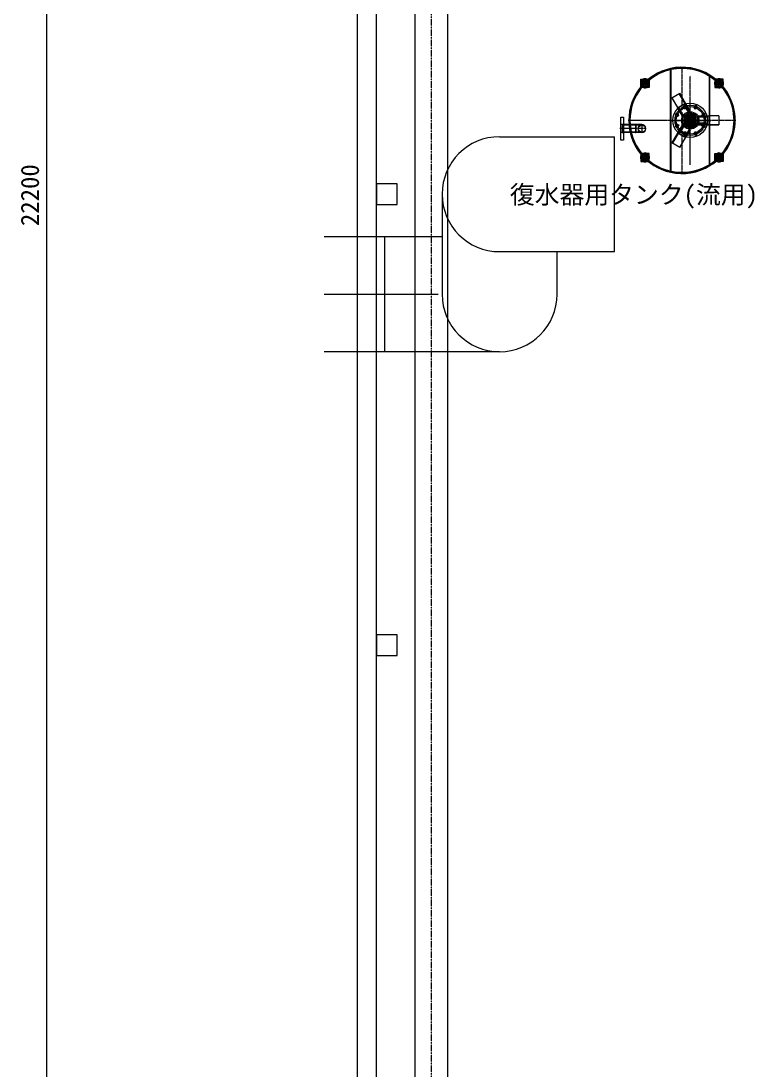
# Model space of a CAD drawing. Units: millimetres at full size. Extents: x -21196 to 21204, y -11807 to 11807.
# Drawn here: x -21196 to -16703, y -4866 to 1536 of the extents above; entities that cross this region are included whole.
import ezdxf
from ezdxf.enums import TextEntityAlignment as Align

# ---------------------------------------------------------------- set-up
doc = ezdxf.new("R2010")
doc.units = ezdxf.units.MM
doc.header["$LTSCALE"] = 0.5
doc.linetypes.add('USER4', pattern=[27.1, 22, -1.7, 1.7, -1.7])
doc.linetypes.add('USER5', pattern=[2, 1.25, -0.25, 0.25, -0.25])
for name, color, linetype, lineweight in [('0-2_0-0(241129配置図菊池追記(立面図).jww)(機器配置図 260128.dwg)', 7, 'Continuous', 18), ('0-4_0-2(241129配置図菊池追記(立面図).jww)(機器配置図 260128.dwg)', 7, 'Continuous', 9), ('0-5_0-6(241129配置図菊池追記(立面図).jww)(機器配置図 260128.dwg)', 7, 'Continuous', 18), ('0-A_AM_5(機器配置図 260128.dwg)', 6, 'Continuous', 15), ('1-0_設備-5(241129配置図菊池追記(立面図).jww)(機器配置図 260128.dwg)', 7, 'Continuous', 9)]:
    doc.layers.add(name, color=color, linetype=linetype, lineweight=lineweight)
doc.layers.add('1-1_設備-D(241129配置図菊池追記(立面図).jww)(機器配置図 260128.dwg)', color=7, linetype='Continuous')
doc.styles.add('ＭＳ ゴシック', font='')
doc.styles.get('ＭＳ ゴシック').set_extended_font_data('MS Gothic')

msp = doc.modelspace()

# ---------------------------------------------------------------- linework, layer by layer
at = {"layer": '0-2_0-0(241129配置図菊池追記(立面図).jww)(機器配置図 260128.dwg)'}
msp.add_lwpolyline([(-19027.9315, -10577.2956), (-19027.9315, 11537.0041), (-8970.7816, 11537.0041)], dxfattribs=at)
for points in [[(-18902.9315, 542.3542), (-19027.9315, 542.3542), (-19027.9315, 417.3542), (-18902.9315, 417.3542)], [(-18902.9315, -2207.6457), (-19027.9315, -2207.6457), (-19027.9315, -2332.6457), (-18902.9315, -2332.6457)]]:
    msp.add_lwpolyline(points, close=True, dxfattribs=at)
at = {"layer": '0-4_0-2(241129配置図菊池追記(立面図).jww)(機器配置図 260128.dwg)', "lineweight": 18}
for p, q in [((-19145.7815, 11579.7541), (-19145.7815, -10620.0456)), ((-18795.7815, 10645.6041), (-18795.7815, -9685.8956)), ((-18595.7815, 10425.8041), (-18595.7815, -9466.0957))]:
    msp.add_line(p, q, dxfattribs=at)
at = {"layer": '0-4_0-2(241129配置図菊池追記(立面図).jww)(機器配置図 260128.dwg)', "linetype": 'USER5', "lineweight": 18}
msp.add_line((-18695.7815, 10425.8041), (-18695.7815, -9466.0957), dxfattribs=at)
at = {"layer": '0-5_0-6(241129配置図菊池追記(立面図).jww)(機器配置図 260128.dwg)', "lineweight": 9}
for p, q in [((-18278.5307, 830.1342), (-17577.9689, 830.1342)), ((-18628.8107, 479.8542), (-18628.8107, -130.4458)), ((-18278.5307, 129.5742), (-17577.9689, 129.5742)), ((-17928.2507, -130.4458), (-17928.2507, 129.5742))]:
    msp.add_line(p, q, dxfattribs=at)
at = {"layer": '0-5_0-6(241129配置図菊池追記(立面図).jww)(機器配置図 260128.dwg)'}
for p, q in [((-17577.9689, 129.5624), (-17577.9689, 830.1242)), ((-18628.8107, 219.8242), (-19347.7409, 219.8242)), ((-18979.0947, 219.8242), (-18979.0947, -480.7376)), ((-19347.7409, -130.4458), (-18653.829, -130.4458)), ((-18278.5307, -480.7376), (-19347.7409, -480.7376))]:
    msp.add_line(p, q, dxfattribs=at)
for centre, start, end in [((-18278.5307, 479.8542), 90, 270), ((-18278.5307, -130.4458), 180, 270), ((-18278.5307, -130.4458), 270, 0)]:
    msp.add_arc(centre, 350.28, start, end, dxfattribs=at)
at = {"layer": '0-A_AM_5(機器配置図 260128.dwg)'}
msp.add_line((-21038.6087, -10520.0456), (-21038.6087, 11479.7541), dxfattribs=at)
at = {"layer": '1-0_設備-5(241129配置図菊池追記(立面図).jww)(機器配置図 260128.dwg)'}
for p, q in [((-17236.5306, 613.304), (-17236.5306, 1245.9998)), ((-17233.5306, 612.6551), (-17233.5306, 1246.6488)), ((-17417.4785, 1180.5998), (-17371.4725, 1180.5998)), ((-17417.4785, 1134.5938), (-17417.4785, 1180.5998)), ((-17409.4785, 1168.0998), (-17409.4785, 1137.5998)), ((-17374.4785, 1172.5998), (-17404.9785, 1172.5998)), ((-17397.9633, 1165.0998), (-17403.4481, 1155.5998)), ((-17403.4481, 1155.5998), (-17397.9633, 1146.0998)), ((-17386.9937, 1165.0998), (-17397.9633, 1165.0998)), ((-17381.5088, 1155.5998), (-17386.9937, 1165.0998)), ((-17386.9937, 1146.0998), (-17381.5088, 1155.5998)), ((-17372.4785, 1175.5998), (-17372.4785, 1174.5998)), ((-17371.4725, 1180.5998), (-17367.4785, 1180.5998)), ((-16999.5306, 652.0065), (-16999.5306, 1207.2974)), ((-16996.5306, 653.8331), (-16996.5306, 1205.4707)), ((-16961.5887, 1180.5998), (-16965.5828, 1180.5998)), ((-16915.5828, 1180.5998), (-16961.5887, 1180.5998)), ((-16960.5828, 1175.5998), (-16960.5828, 1174.5998)), ((-16958.5828, 1172.5998), (-16928.0828, 1172.5998)), ((-16951.5524, 1155.5998), (-16946.0676, 1165.0998)), ((-16946.0676, 1146.0998), (-16951.5524, 1155.5998)), ((-16946.0676, 1165.0998), (-16935.0979, 1165.0998)), ((-16935.0979, 1165.0998), (-16929.6131, 1155.5998)), ((-16929.6131, 1155.5998), (-16935.0979, 1146.0998)), ((-16923.5828, 1168.0998), (-16923.5828, 1137.5998)), ((-16915.5828, 1134.5938), (-16915.5828, 1180.5998)), ((-17417.4785, 1130.5998), (-17417.4785, 1134.5938)), ((-17412.4785, 1135.5998), (-17411.4785, 1135.5998)), ((-17397.9633, 1146.0998), (-17386.9937, 1146.0998)), ((-17227.9357, 1067.4048), (-17180.1256, 1095.008)), ((-17146.7896, 1030.1974), (-17183.1874, 1093.2402)), ((-17143.279, 1031.1878), (-17180.1256, 1095.008)), ((-16935.0979, 1146.0998), (-16946.0676, 1146.0998)), ((-16920.5828, 1135.5998), (-16921.5828, 1135.5998)), ((-16915.5828, 1130.5998), (-16915.5828, 1134.5938)), ((-17227.9357, 1067.4048), (-17191.0891, 1003.5846)), ((-17187.0956, 1010.1548), (-17150.9656, 1031.0144)), ((-17156.477, 1027.8324), (-17155.9743, 1026.9617)), ((-17117.1097, 959.6463), (-17155.9743, 1026.9617)), ((-17150.9656, 1031.0144), (-17149.9192, 1029.2019)), ((-17109.2461, 958.7541), (-17149.9192, 1029.2019)), ((-17120.6874, 984.987), (-17146.7896, 1030.1974)), ((-17117.6256, 986.7548), (-17143.279, 1031.1878)), ((-17165.4357, 959.1516), (-17191.0891, 1003.5846)), ((-17187.0956, 1010.1548), (-17186.0492, 1008.3423)), ((-17145.3761, 937.8944), (-17186.0492, 1008.3423)), ((-17166.5306, 962.0519), (-17166.5306, 897.2519)), ((-17159.5956, 962.5234), (-17165.4357, 959.1516)), ((-17137.6149, 961.171), (-17136.108, 958.5609)), ((-17133.2848, 963.671), (-17131.7778, 961.0609)), ((-17117.6256, 986.7548), (-17123.4656, 983.383)), ((-17099.7764, 963.671), (-17101.2834, 961.0609)), ((-17095.4463, 961.171), (-17096.9533, 958.5609)), ((-17539.576, 809.6519), (-17539.576, 949.6519)), ((-17539.576, 949.6519), (-17523.576, 949.6519)), ((-17523.576, 904.2019), (-17539.576, 904.2019)), ((-17531.576, 903.9519), (-17523.576, 903.9519)), ((-17531.576, 903.9519), (-17531.576, 855.3519)), ((-17490.6319, 901.1519), (-17531.576, 901.1519)), ((-17489.5097, 903.9519), (-17523.576, 903.9519)), ((-17411.2296, 901.1519), (-17490.6319, 901.1519)), ((-17411.2296, 903.9519), (-17489.5097, 903.9519)), ((-17449.5796, 903.9519), (-17449.5796, 855.3519)), ((-17448.8181, 903.9473), (-17449.5796, 902.7519)), ((-17448.8081, 903.7519), (-17448.8081, 855.5299)), ((-17134.1306, 929.6519), (-17198.9306, 929.6519)), ((-17165.4357, 900.1522), (-17191.0891, 855.7193)), ((-17162.3738, 898.3845), (-17188.476, 853.1741)), ((-17145.3761, 921.4094), (-17186.0492, 850.9616)), ((-17142.217, 914.1532), (-17181.0816, 846.8378)), ((-17165.4357, 900.1522), (-17159.5956, 896.7805)), ((-17154.3691, 932.1519), (-17151.3552, 932.1519)), ((-17154.3691, 927.1519), (-17151.3552, 927.1519)), ((-17109.2461, 900.5498), (-17149.9192, 830.1019)), ((-17086.5306, 929.6519), (-17146.5306, 929.6519)), ((-17145.8223, 932.1519), (-17142.7985, 932.1519)), ((-17145.8223, 927.1519), (-17142.7985, 927.1519)), ((-17137.6149, 898.1328), (-17136.108, 900.743)), ((-17137.2369, 932.1519), (-17134.1871, 932.1519)), ((-17137.2369, 927.1519), (-17134.1871, 927.1519)), ((-17133.3415, 953.7692), (-17131.8296, 951.1505)), ((-17133.3415, 905.5346), (-17131.8296, 908.1533)), ((-17133.2848, 895.6328), (-17131.7778, 898.243)), ((-17129.0488, 946.3341), (-17127.5239, 943.6928)), ((-17129.0488, 912.9698), (-17127.5239, 915.611)), ((-17129.0114, 956.2692), (-17127.4995, 953.6505)), ((-17129.0114, 903.0346), (-17127.4995, 905.6533)), ((-17128.5306, 932.1519), (-17125.3624, 932.1519)), ((-17128.5306, 927.1519), (-17125.3624, 927.1519)), ((-17124.7187, 948.8341), (-17123.1938, 946.1928)), ((-17124.7187, 910.4698), (-17123.1938, 913.111)), ((-17124.6957, 938.7942), (-17123.1116, 936.0504)), ((-17124.6957, 920.5096), (-17123.1116, 923.2534)), ((-17120.3656, 941.2942), (-17118.7814, 938.5504)), ((-17120.3656, 918.0096), (-17118.7814, 920.7534)), ((-17116.5306, 899.6519), (-17116.5306, 959.6519)), ((-17112.6957, 941.2942), (-17114.2798, 938.5504)), ((-17112.6957, 918.0096), (-17114.2798, 920.7534)), ((-17108.3656, 938.7942), (-17109.9497, 936.0504)), ((-17108.3656, 920.5096), (-17109.9497, 923.2534)), ((-17108.3425, 948.8341), (-17109.8675, 946.1928)), ((-17108.3425, 910.4698), (-17109.8675, 913.111)), ((-17104.5306, 932.1519), (-17107.6989, 932.1519)), ((-17104.5306, 927.1519), (-17107.6989, 927.1519)), ((-17104.0499, 956.2692), (-17105.5618, 953.6505)), ((-17104.0499, 903.0346), (-17105.5618, 905.6533)), ((-17104.0124, 946.3341), (-17105.5373, 943.6928)), ((-17104.0124, 912.9698), (-17105.5373, 915.611)), ((-17099.7764, 895.6328), (-17101.2834, 898.243)), ((-17099.7197, 953.7692), (-17101.2316, 951.1505)), ((-17099.7197, 905.5346), (-17101.2316, 908.1533)), ((-17095.8243, 932.1519), (-17098.8742, 932.1519)), ((-17095.8243, 927.1519), (-17098.8742, 927.1519)), ((-17095.4463, 898.1328), (-17096.9533, 900.743)), ((-17094.9697, 950.5116), (-17013.6235, 950.5116)), ((-17094.9697, 908.7923), (-17013.6235, 908.7923)), ((-17090.2652, 915.1562), (-17012.536, 915.1562)), ((-17087.239, 932.1519), (-17090.2628, 932.1519)), ((-17087.239, 927.1519), (-17090.2628, 927.1519)), ((-17078.6921, 932.1519), (-17081.7061, 932.1519)), ((-17078.6921, 927.1519), (-17081.7061, 927.1519)), ((-17066.5306, 957.2551), (-16996.5306, 957.2551)), ((-17066.5306, 950.5116), (-17066.5306, 957.2551)), ((-17066.5306, 902.0487), (-17066.5306, 908.7923)), ((-17066.5306, 905.5843), (-16996.5306, 905.5843)), ((-17066.5306, 902.0487), (-16996.5306, 902.0487)), ((-17011.5306, 950.5116), (-17013.6235, 950.5116)), ((-17011.5306, 908.7923), (-17013.6235, 908.7923)), ((-17011.5306, 915.1562), (-17012.536, 915.1562)), ((-17011.5306, 950.5116), (-17011.5306, 908.7923)), ((-16941.5306, 957.2551), (-16996.5306, 957.2551)), ((-16996.5306, 905.5843), (-16941.5306, 905.5843)), ((-16996.5306, 902.0487), (-16941.5306, 902.0487)), ((-16941.5306, 957.2551), (-16941.5306, 902.0487)), ((-17523.576, 855.1019), (-17539.576, 855.1019)), ((-17490.6319, 858.1519), (-17531.576, 858.1519)), ((-17531.576, 855.3519), (-17523.576, 855.3519)), ((-17481.8963, 855.3519), (-17523.576, 855.3519)), ((-17411.2296, 858.1519), (-17490.6319, 858.1519)), ((-17411.2296, 855.3519), (-17481.8963, 855.3519)), ((-17449.5796, 856.5519), (-17448.8011, 855.3299)), ((-17191.0891, 855.7193), (-17227.9357, 791.8991)), ((-17188.476, 853.1741), (-17224.8738, 790.1313)), ((-17187.0956, 849.1491), (-17186.0492, 850.9616)), ((-17150.9656, 828.2894), (-17187.0956, 849.1491)), ((-17181.5843, 845.9671), (-17181.0816, 846.8378)), ((-17117.6256, 872.5491), (-17143.279, 828.1161)), ((-17123.4656, 875.9208), (-17117.6256, 872.5491)), ((-17180.1256, 764.2959), (-17227.9357, 791.8991)), ((-17180.1256, 764.2959), (-17143.279, 828.1161)), ((-17150.9656, 828.2894), (-17149.9192, 830.1019)), ((-17417.4785, 728.7041), (-17417.4785, 724.71)), ((-17417.4785, 724.71), (-17417.4785, 678.7041)), ((-17412.4785, 723.7041), (-17411.4785, 723.7041)), ((-17409.4785, 691.2041), (-17409.4785, 721.7041)), ((-17403.4481, 703.7041), (-17397.9633, 713.2041)), ((-17397.9633, 713.2041), (-17386.9937, 713.2041)), ((-17386.9937, 713.2041), (-17381.5088, 703.7041)), ((-16946.0676, 713.2041), (-16951.5524, 703.7041)), ((-16935.0979, 713.2041), (-16946.0676, 713.2041)), ((-16929.6131, 703.7041), (-16935.0979, 713.2041)), ((-16923.5828, 691.2041), (-16923.5828, 721.7041)), ((-16920.5828, 723.7041), (-16921.5828, 723.7041)), ((-16915.5828, 728.7041), (-16915.5828, 724.71)), ((-16915.5828, 724.71), (-16915.5828, 678.7041)), ((-17417.4785, 678.7041), (-17371.4725, 678.7041)), ((-17374.4785, 686.7041), (-17404.9785, 686.7041)), ((-17397.9633, 694.2041), (-17403.4481, 703.7041)), ((-17386.9937, 694.2041), (-17397.9633, 694.2041)), ((-17381.5088, 703.7041), (-17386.9937, 694.2041)), ((-17372.4785, 683.7041), (-17372.4785, 684.7041)), ((-17371.4725, 678.7041), (-17367.4785, 678.7041)), ((-16961.5887, 678.7041), (-16965.5828, 678.7041)), ((-16915.5828, 678.7041), (-16961.5887, 678.7041)), ((-16960.5828, 683.7041), (-16960.5828, 684.7041)), ((-16958.5828, 686.7041), (-16928.0828, 686.7041)), ((-16951.5524, 703.7041), (-16946.0676, 694.2041)), ((-16946.0676, 694.2041), (-16935.0979, 694.2041)), ((-16935.0979, 694.2041), (-16929.6131, 703.7041))]:
    msp.add_line(p, q, dxfattribs=at)
at = {"layer": '1-0_設備-5(241129配置図菊池追記(立面図).jww)(機器配置図 260128.dwg)', "linetype": 'USER4'}
for p, q in [((-17166.5306, 1257.1519), (-17166.5306, 994.4519)), ((-17116.5306, 658.3587), (-17116.5306, 1200.9451)), ((-17116.5306, 804.6519), (-17116.5306, 1054.6519)), ((-17184.1582, 957.7975), (-17210.476, 968.7311)), ((-17166.5306, 979.6519), (-17166.5306, 879.6519)), ((-17144.4486, 997.3737), (-17155.3269, 1023.7145)), ((-17088.6126, 997.3737), (-17077.7344, 1023.7145)), ((-17048.9031, 957.7975), (-17022.5852, 968.7311)), ((-17231.3306, 929.6519), (-17494.0306, 929.6519)), ((-17411.2296, 903.9519), (-17411.2296, 855.3519)), ((-17241.5306, 929.6519), (-16991.5306, 929.6519)), ((-17116.5306, 929.6519), (-17216.5306, 929.6519)), ((-17184.1582, 901.5064), (-17210.476, 890.5727)), ((-17076.5306, 929.6519), (-17156.5306, 929.6519)), ((-16839.0306, 929.6519), (-17101.7306, 929.6519)), ((-17048.9031, 901.5064), (-17022.5852, 890.5727)), ((-17386.9296, 879.6519), (-17546.236, 879.6519)), ((-17166.5306, 864.8519), (-17166.5306, 602.1519)), ((-17144.4486, 861.9301), (-17155.3269, 835.5893)), ((-17088.6126, 861.9301), (-17077.7344, 835.5893))]:
    msp.add_line(p, q, dxfattribs=at)
at = {"layer": '1-0_設備-5(241129配置図菊池追記(立面図).jww)(機器配置図 260128.dwg)'}
for points in [[(-17367.4785, 1180.5998), (-17367.4785, 1130.5998), (-17417.4785, 1130.5998)], [(-17372.4785, 1175.5998), (-17412.4785, 1175.5998), (-17412.4785, 1135.5998)], [(-16965.5828, 1180.5998), (-16965.5828, 1130.5998), (-16915.5828, 1130.5998)], [(-16960.5828, 1175.5998), (-16920.5828, 1175.5998), (-16920.5828, 1135.5998)], [(-17523.576, 949.6519), (-17523.576, 809.6519), (-17539.576, 809.6519)], [(-17367.4785, 678.7041), (-17367.4785, 728.7041), (-17417.4785, 728.7041)], [(-17372.4785, 683.7041), (-17412.4785, 683.7041), (-17412.4785, 723.7041)], [(-16965.5828, 678.7041), (-16965.5828, 728.7041), (-16915.5828, 728.7041)], [(-16960.5828, 683.7041), (-16920.5828, 683.7041), (-16920.5828, 723.7041)]]:
    msp.add_lwpolyline(points, dxfattribs=at)
msp.add_lwpolyline([(-17483.8483, 928.6519), (-17483.8483, 930.6519), (-17423.8483, 930.6519), (-17423.8483, 928.6519)], close=True, dxfattribs=at)
for centre, radius in [((-17166.5306, 929.6519), 318.319), ((-17392.4785, 1155.6076), 22.219), ((-17392.4785, 1155.5998), 14.392), ((-17392.4785, 1155.5998), 9.5), ((-17392.4785, 1155.5998), 6), ((-17392.4785, 1155.5998), 5.053), ((-16940.5828, 1155.6076), 22.219), ((-16940.5828, 1155.5998), 14.392), ((-16940.5828, 1155.5998), 9.5), ((-16940.5828, 1155.5998), 6), ((-16940.5828, 1155.5998), 5.053), ((-17116.5306, 929.6519), 105), ((-17116.5306, 929.6519), 105), ((-17116.5306, 929.6519), 92.5), ((-17116.5306, 929.6519), 84.5), ((-17116.5306, 929.6519), 53), ((-17116.5306, 929.6519), 45.612), ((-17411.4796, 879.6519), 22.5), ((-17411.2296, 879.6519), 21.5), ((-17116.5306, 929.6519), 30), ((-17116.5306, 929.6519), 27), ((-17116.5306, 929.6519), 16), ((-17116.5306, 929.6519), 5), ((-17392.4785, 703.6962), 22.219), ((-17392.4785, 703.7041), 14.392), ((-17392.4785, 703.7041), 9.5), ((-17392.4785, 703.7041), 6), ((-17392.4785, 703.7041), 5.053), ((-16940.5828, 703.6962), 22.219), ((-16940.5828, 703.7041), 14.392), ((-16940.5828, 703.7041), 9.5), ((-16940.5828, 703.7041), 6), ((-16940.5828, 703.7041), 5.053)]:
    msp.add_circle(centre, radius, dxfattribs=at)
for centre, radius, start, end in [((-17166.5306, 929.6519), 324, 102.477, 257.523), ((-17166.5306, 929.6519), 319.319, 102.663, 257.337), ((-17166.5306, 929.6519), 317.319, 102.744, 257.256), ((-17166.5306, 929.6519), 319.319, 57.833, 102.663), ((-17166.5306, 929.6519), 324, 58.353, 102.477), ((-17166.5306, 929.6519), 324, 58.353, 102.477), ((-17166.5306, 929.6519), 317.319, 57.606, 102.744), ((-17392.3725, 1155.5016), 27.5, 155.916, 204.084), ((-17392.3725, 1155.4938), 27.5, 204.07, 64.651), ((-17392.3725, 1155.5016), 27.5, 114.124, 155.916), ((-17404.9785, 1168.0998), 4.5, 90, 180), ((-17392.4785, 1155.6076), 27.5, 65.341, 114.659), ((-17374.4785, 1174.5998), 2, 270, 0), ((-17166.5306, 929.6519), 324, 301.647, 58.353), ((-17166.5306, 929.6519), 317.319, 302.394, 57.606), ((-17166.5306, 929.6519), 319.319, 302.167, 57.833), ((-16940.6887, 1155.4938), 27.5, 115.349, 335.93), ((-16958.5828, 1174.5998), 2, 180, 270), ((-16940.5828, 1155.6076), 27.5, 65.341, 114.659), ((-16940.6887, 1155.5016), 27.5, 24.084, 65.876), ((-16928.0828, 1168.0998), 4.5, 0, 90), ((-16940.6887, 1155.5016), 27.5, 335.916, 24.084), ((-17411.4785, 1137.5998), 2, 270, 0), ((-16921.5828, 1137.5998), 2, 180, 270), ((-17197.3701, 963.1367), 9.5, 95.416, 218.352), ((-17197.3701, 963.1367), 9.5, 218.352, 95.416), ((-17150.0154, 1010.4914), 9.5, 173.352, 50.416), ((-17150.0154, 1010.4914), 9.5, 50.416, 173.352), ((-17116.5306, 929.6519), 39, 125.285, 174.715), ((-17138.4809, 960.671), 1, 30, 125.285), ((-17132.4188, 964.171), 1, 114.715, 210), ((-17116.5306, 929.6519), 39, 65.285, 114.715), ((-17130.9118, 961.5609), 1, 210, 294.261), ((-17116.5306, 929.6519), 34, 65.739, 114.261), ((-17102.1494, 961.5609), 1, 245.739, 330), ((-17100.6425, 964.171), 1, 330, 65.285), ((-17094.5803, 960.671), 1, 54.715, 150), ((-17116.5306, 929.6519), 39, 5.285, 54.715), ((-17083.0458, 1010.4914), 9.5, 129.584, 6.648), ((-17083.0458, 1010.4914), 9.5, 6.648, 129.584), ((-17035.6912, 963.1367), 9.5, 84.584, 321.648), ((-17035.6912, 963.1367), 9.5, 321.648, 84.584), ((-17411.2296, 879.6519), 24.3, 6.125, 0), ((-17197.3701, 896.1671), 9.5, 141.648, 264.584), ((-17197.3701, 896.1671), 9.5, 264.584, 141.648), ((-17154.3691, 933.1519), 1, 174.715, 270), ((-17154.3691, 926.1519), 1, 90, 185.285), ((-17116.5306, 929.6519), 39, 185.285, 234.715), ((-17151.3552, 933.1519), 1, 270, 354.261), ((-17151.3552, 926.1519), 1, 5.739, 90), ((-17116.5306, 929.6519), 34, 125.739, 174.261), ((-17116.5306, 929.6519), 34, 185.739, 234.261), ((-17145.8223, 933.1519), 1, 173.186, 270), ((-17145.8223, 926.1519), 1, 90, 186.814), ((-17116.5306, 929.6519), 30.5, 126.814, 173.186), ((-17116.5306, 929.6519), 30.5, 186.814, 233.186), ((-17142.7985, 933.1519), 1, 270, 352.41), ((-17142.7985, 926.1519), 1, 7.59, 90), ((-17116.5306, 929.6519), 25.5, 127.59, 172.41), ((-17116.5306, 929.6519), 25.5, 187.59, 232.41), ((-17138.4809, 898.6328), 1, 234.715, 330), ((-17137.2369, 933.1519), 1, 170.406, 270), ((-17137.2369, 926.1519), 1, 90, 189.594), ((-17116.5306, 929.6519), 22, 129.594, 170.406), ((-17116.5306, 929.6519), 22, 189.594, 230.406), ((-17136.974, 958.0609), 1, 305.739, 30), ((-17136.974, 901.243), 1, 330, 54.261), ((-17134.2075, 953.2692), 1, 30, 126.814), ((-17134.2075, 906.0346), 1, 233.186, 330), ((-17134.1871, 933.1519), 1, 270, 348.788), ((-17134.1871, 926.1519), 1, 11.212, 90), ((-17116.5306, 929.6519), 17, 131.212, 168.788), ((-17116.5306, 929.6519), 17, 191.212, 228.788), ((-17132.6956, 950.6505), 1, 307.59, 30), ((-17132.6956, 908.6533), 1, 330, 52.41), ((-17130.9118, 897.743), 1, 65.739, 150), ((-17129.9149, 945.8341), 1, 30, 129.594), ((-17129.9149, 913.4698), 1, 230.406, 330), ((-17116.5306, 929.6519), 34, 245.739, 294.261), ((-17128.5306, 933.1519), 1, 163.74, 270), ((-17128.5306, 926.1519), 1, 90, 196.26), ((-17116.5306, 929.6519), 13.5, 136.26, 163.74), ((-17116.5306, 929.6519), 13.5, 196.26, 223.74), ((-17128.1454, 956.7692), 1, 113.186, 210), ((-17128.1454, 902.5346), 1, 150, 246.814), ((-17116.5306, 929.6519), 30.5, 66.814, 113.186), ((-17116.5306, 929.6519), 30.5, 246.814, 293.186), ((-17128.3899, 943.1928), 1, 311.212, 30), ((-17128.3899, 916.111), 1, 330, 48.788), ((-17126.6335, 954.1505), 1, 210, 292.41), ((-17126.6335, 905.1533), 1, 67.59, 150), ((-17125.5617, 938.2942), 1, 30, 136.26), ((-17125.5617, 921.0096), 1, 223.74, 330), ((-17116.5306, 929.6519), 25.5, 67.59, 112.41), ((-17116.5306, 929.6519), 25.5, 247.59, 292.41), ((-17125.3624, 933.1519), 1, 270, 338.382), ((-17125.3624, 926.1519), 1, 21.618, 90), ((-17123.8527, 949.3341), 1, 110.406, 210), ((-17123.8527, 909.9698), 1, 150, 249.594), ((-17116.5306, 929.6519), 8.5, 141.618, 158.382), ((-17116.5306, 929.6519), 8.5, 201.618, 218.382), ((-17116.5306, 929.6519), 22, 69.594, 110.406), ((-17116.5306, 929.6519), 22, 249.594, 290.406), ((-17122.3278, 946.6928), 1, 210, 288.788), ((-17122.3278, 912.611), 1, 71.212, 150), ((-17123.9776, 935.5504), 1, 321.618, 30), ((-17123.9776, 923.7534), 1, 330, 38.382), ((-17116.5306, 929.6519), 17, 71.212, 108.788), ((-17116.5306, 929.6519), 17, 251.212, 288.788), ((-17119.4995, 941.7942), 1, 103.74, 210), ((-17119.4995, 917.5096), 1, 150, 256.26), ((-17116.5306, 929.6519), 13.5, 76.26, 103.74), ((-17116.5306, 929.6519), 13.5, 256.26, 283.74), ((-17117.9154, 939.0504), 1, 210, 278.382), ((-17117.9154, 920.2534), 1, 81.618, 150), ((-17116.5306, 929.6519), 8.5, 81.618, 98.382), ((-17116.5306, 929.6519), 8.5, 261.618, 278.382), ((-17115.1458, 939.0504), 1, 261.618, 330), ((-17115.1458, 920.2534), 1, 30, 98.382), ((-17113.5617, 941.7942), 1, 330, 76.26), ((-17113.5617, 917.5096), 1, 283.74, 30), ((-17110.7335, 946.6928), 1, 251.212, 330), ((-17110.7335, 912.611), 1, 30, 108.788), ((-17109.0837, 935.5504), 1, 150, 218.382), ((-17109.0837, 923.7534), 1, 141.618, 210), ((-17116.5306, 929.6519), 8.5, 21.618, 38.382), ((-17116.5306, 929.6519), 8.5, 321.618, 338.382), ((-17109.2086, 949.3341), 1, 330, 69.594), ((-17109.2086, 909.9698), 1, 290.406, 30), ((-17107.6989, 933.1519), 1, 201.618, 270), ((-17107.6989, 926.1519), 1, 90, 158.382), ((-17107.4995, 938.2942), 1, 43.74, 150), ((-17107.4995, 921.0096), 1, 210, 316.26), ((-17106.4278, 954.1505), 1, 247.59, 330), ((-17106.4278, 905.1533), 1, 30, 112.41), ((-17116.5306, 929.6519), 13.5, 16.26, 43.74), ((-17116.5306, 929.6519), 13.5, 316.26, 343.74), ((-17104.6713, 943.1928), 1, 150, 228.788), ((-17104.6713, 916.111), 1, 131.212, 210), ((-17116.5306, 929.6519), 17, 11.212, 48.788), ((-17116.5306, 929.6519), 17, 311.212, 348.788), ((-17104.5306, 933.1519), 1, 270, 16.26), ((-17104.5306, 926.1519), 1, 343.74, 90), ((-17104.9159, 956.7692), 1, 330, 66.814), ((-17104.9159, 902.5346), 1, 293.186, 30), ((-17103.1464, 945.8341), 1, 50.406, 150), ((-17103.1464, 913.4698), 1, 210, 309.594), ((-17102.1494, 897.743), 1, 30, 114.261), ((-17116.5306, 929.6519), 22, 9.594, 50.406), ((-17116.5306, 929.6519), 22, 309.594, 350.406), ((-17100.3656, 950.6505), 1, 150, 232.41), ((-17100.3656, 908.6533), 1, 127.59, 210), ((-17116.5306, 929.6519), 25.5, 7.59, 52.41), ((-17116.5306, 929.6519), 25.5, 307.59, 352.41), ((-17098.8742, 933.1519), 1, 191.212, 270), ((-17098.8742, 926.1519), 1, 90, 168.788), ((-17098.8537, 953.2692), 1, 53.186, 150), ((-17098.8537, 906.0346), 1, 210, 306.814), ((-17116.5306, 929.6519), 30.5, 6.814, 53.186), ((-17116.5306, 929.6519), 30.5, 306.814, 353.186), ((-17096.0873, 958.0609), 1, 150, 234.261), ((-17096.0873, 901.243), 1, 125.739, 210), ((-17116.5306, 929.6519), 34, 5.739, 54.261), ((-17116.5306, 929.6519), 34, 305.739, 354.261), ((-17095.8243, 933.1519), 1, 270, 9.594), ((-17095.8243, 926.1519), 1, 350.406, 90), ((-17094.5803, 898.6328), 1, 210, 305.285), ((-17116.5306, 929.6519), 39, 305.285, 354.715), ((-17090.2628, 933.1519), 1, 187.59, 270), ((-17090.2628, 926.1519), 1, 90, 172.41), ((-17087.239, 933.1519), 1, 270, 6.814), ((-17087.239, 926.1519), 1, 353.186, 90), ((-17081.7061, 933.1519), 1, 185.739, 270), ((-17081.7061, 926.1519), 1, 90, 174.261), ((-17078.6921, 933.1519), 1, 270, 5.285), ((-17078.6921, 926.1519), 1, 354.715, 90), ((-17035.6912, 896.1671), 9.5, 38.352, 275.416), ((-17035.6912, 896.1671), 9.5, 275.416, 38.352), ((-17150.0154, 848.8125), 9.5, 309.584, 186.648), ((-17150.0154, 848.8125), 9.5, 186.648, 309.584), ((-17132.4188, 895.1328), 1, 150, 245.285), ((-17116.5306, 929.6519), 39, 245.285, 294.715), ((-17100.6425, 895.1328), 1, 294.715, 30), ((-17083.0458, 848.8125), 9.5, 353.352, 230.416), ((-17083.0458, 848.8125), 9.5, 230.416, 353.352), ((-17392.3725, 703.8022), 27.5, 155.916, 204.084), ((-17392.3725, 703.81), 27.5, 295.349, 155.93), ((-17411.4785, 721.7041), 2, 0, 90), ((-16940.6887, 703.81), 27.5, 24.07, 244.651), ((-16921.5828, 721.7041), 2, 90, 180), ((-16940.6887, 703.8022), 27.5, 335.916, 24.084), ((-17392.3725, 703.8022), 27.5, 204.084, 245.876), ((-17404.9785, 691.2041), 4.5, 180, 270), ((-17392.4785, 703.6962), 27.5, 245.341, 294.659), ((-17374.4785, 684.7041), 2, 0, 90), ((-17166.5306, 929.6519), 319.319, 257.337, 302.167), ((-17166.5306, 929.6519), 324, 257.523, 301.647), ((-17166.5306, 929.6519), 324, 257.523, 301.647), ((-17166.5306, 929.6519), 317.319, 257.256, 302.394), ((-16958.5828, 684.7041), 2, 90, 180), ((-16940.5828, 703.6962), 27.5, 245.341, 294.659), ((-16940.6887, 703.8022), 27.5, 294.124, 335.916), ((-16928.0828, 691.2041), 4.5, 270, 0)]:
    msp.add_arc(centre, radius, start, end, dxfattribs=at)

# ---------------------------------------------------------------- texts
at = {"layer": '0-A_AM_5(機器配置図 260128.dwg)', "style": 'ＭＳ ゴシック'}
msp.add_text('22200', height=110.9, rotation=90, dxfattribs=at).set_placement((-21053.0087, 285.1326), align=Align.BOTTOM_LEFT)
at = {"layer": '1-1_設備-D(241129配置図菊池追記(立面図).jww)(機器配置図 260128.dwg)', "style": 'ＭＳ ゴシック'}
msp.add_text('復水器用タンク(流用)', height=110.9, dxfattribs=at).set_placement((-18215.6005, 388.5531), align=Align.BOTTOM_LEFT)

doc.saveas('drawing.dxf')
